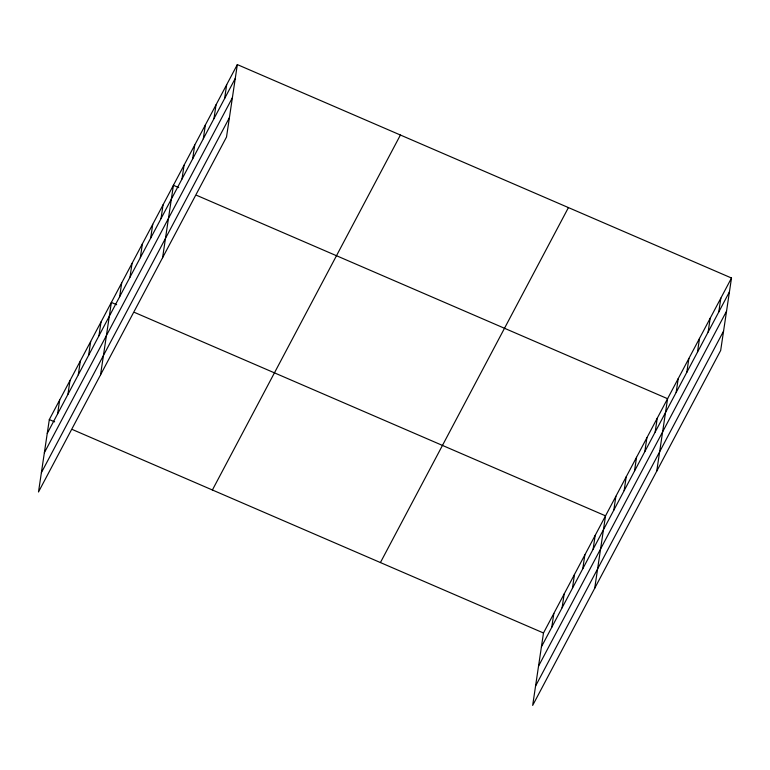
<?xml version="1.0" encoding="UTF-8"?>
<svg xmlns="http://www.w3.org/2000/svg" width="770" height="770" viewBox="0 0 770 770"><rect width="100%" height="100%" fill="white"/><g stroke="black" fill="none" stroke-linecap="round" stroke-linejoin="round"><path stroke-width="1.16" d="M237.333 64.593L49.319 419.563L38.5 491.982L226.515 137.012L237.333 64.593L731.5 278.018L720.682 350.437L532.667 705.407L543.485 632.988L731.5 278.018M57.596 413.875L59.665 400.044M67.933 394.356L70.003 380.515M78.28 374.826L80.35 360.995M88.617 355.307L90.687 341.476M98.955 335.787L101.024 321.947M100.543 374.846L111.371 302.427L116.665 304.708M119.639 296.739L121.708 282.898M129.976 277.21L132.045 263.378M140.323 257.69L142.392 243.859M150.66 238.171L152.73 224.33M161.007 218.642L163.067 204.81M162.585 257.709L173.414 185.291L178.707 187.572M181.999 179.006L184.069 165.175M192.654 158.89L194.723 145.058M203.309 138.773L205.369 124.942M213.964 118.657L216.024 104.826M224.609 98.55L226.678 84.71M551.763 627.29L553.832 613.459M562.1 607.771L564.169 593.94M572.447 588.251L574.507 574.41M582.784 568.722L584.854 554.891M593.121 549.202L595.191 535.371M594.71 588.261L605.528 515.842L134.663 312.485M613.806 510.154L615.875 496.323M624.143 490.634L626.212 476.794M634.49 471.105L636.549 457.274M644.827 451.586L646.896 437.755M655.164 432.066L657.234 418.226M656.752 471.125L667.58 398.706L196.706 195.349M676.166 392.421L678.226 378.59M686.821 372.314L688.881 358.474M697.466 352.198L699.535 338.357M708.121 332.082L710.19 318.251M718.776 311.966L720.845 298.134M47.259 433.394L235.264 78.434M44.362 452.731L232.376 97.761M41.388 472.655L229.402 117.685M212.395 489.99L400.41 135.029M380.418 562.552L568.424 207.592M541.425 646.819L729.431 291.849M538.528 666.146L726.543 311.186M535.554 686.07L723.569 331.1M49.319 419.563L54.622 421.854M72.621 429.622L543.485 632.988"/></g></svg>
